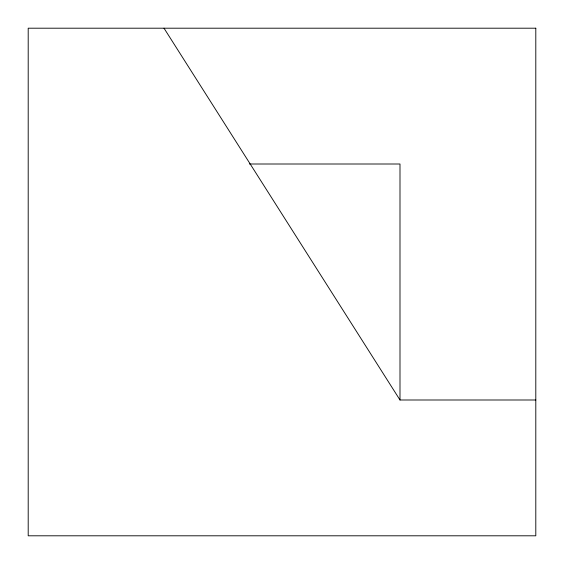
<?xml version="1.0" encoding="UTF-8"?>
<svg xmlns="http://www.w3.org/2000/svg" width="564" height="564" viewBox="0 0 564 564"><rect width="100%" height="100%" fill="white"/><g stroke="black" fill="none" stroke-linecap="round" stroke-linejoin="round"><path stroke-width="0.85" d="M249.422 164.004L399.996 164.004L399.996 399.996L535.8 399.996M164.004 28.2L399.996 399.996M535.8 28.2L28.2 28.2L28.2 535.8L535.8 535.8L535.8 28.2"/></g></svg>
